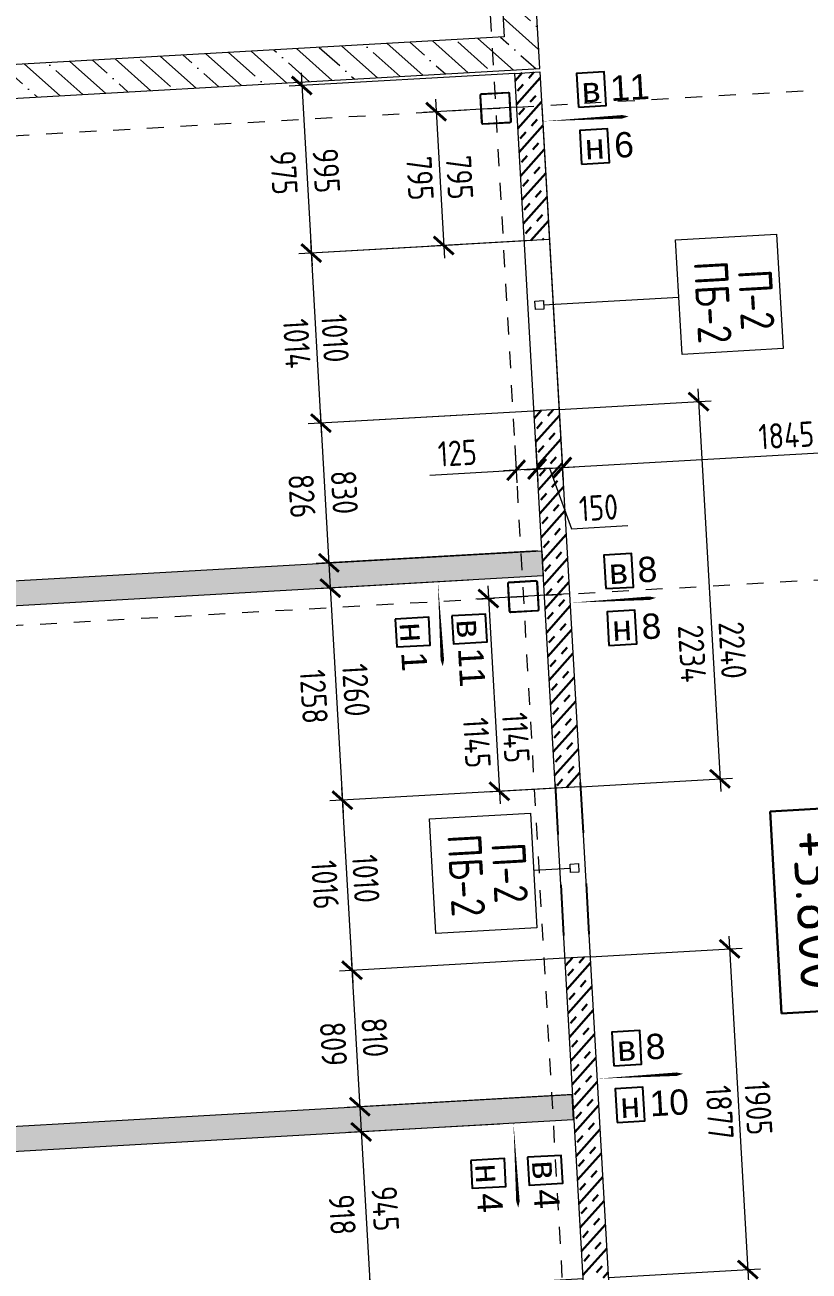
# Model space of a CAD drawing. Header units: metres. Extents: x 93803 to 107732, y 94484 to 125083.
# Drawn here: x 107721.04 to 107725.7, y 110818.87 to 110826.26 of the extents above; entities that cross this region are included whole.
import ezdxf
from ezdxf.enums import TextEntityAlignment as Align

# ---------------------------------------------------------------- set-up
doc = ezdxf.new("R2010")
doc.units = ezdxf.units.M
doc.set_wipeout_variables(frame=1)
doc.header["$PDMODE"] = 35
doc.header["$PDSIZE"] = 1
doc.linetypes.add('_ШПТ__20_т__2_5__Линия сетки', pattern=[25, 20, -2.5, 0, -2.5])
doc.linetypes.add('_ШТР__3__3__Скрыто', pattern=[6, 3, -3])
doc.layers.get('Defpoints').update_dxf_attribs({"color": 253})
for name, color, linetype in [('2023.10.30_В_ОТКЛОНЕНИЯ', 7, 'Continuous'), ('2023.10.30_Н_ОТКЛОНЕНИЯ', 7, 'Continuous'), ('_4-3_ маркировка на кладочных планах АР', 7, 'Continuous')]:
    doc.layers.add(name, color=color, linetype=linetype)
for name, color, linetype, lineweight in [('Высотные отметки', 7, 'Continuous', 9), ('Оси', 250, 'Continuous', 9), ('Основной', 7, 'Continuous', 30), ('Размеры', 250, 'Continuous', 9), ('Стены', 7, 'Continuous', 18), ('Стены штриховка', 7, 'Continuous', 30)]:
    doc.layers.add(name, color=color, linetype=linetype, lineweight=lineweight)
doc.layers.add('Лестницы', color=7, linetype='Continuous', lineweight=9, true_color=0x506c76)
doc.styles.add('AxeAndPointZ', font='arial.ttf')
doc.styles.add('PDF ISOCPEUR', font='isocpeur.ttf')
doc.styles.add('ГОСТ 2.304', font='CS_Gost2304.shx')
doc.styles.add('стиль1', font='isocpeur.ttf')
doc.dimstyles.new('невидим', dxfattribs={"dimscale": 100, "dimtxt": 1.5, "dimasz": 1.5, "dimexe": 0.3, "dimexo": 0, "dimgap": 0.5, "dimtad": 1, "dimdec": 0, "dimtxsty": 'ГОСТ 2.304', "dimblk": 'OBLIQUE', "dimcen": 2.5, "dimdle": 0.5, "dimse1": 1, "dimse2": 1, "dimsd1": 1, "dimsd2": 1, "dimadec": 0, "dimazin": 2, "dimtfac": 0.75, "dimtdec": 0, "dimtofl": 0, "dimtmove": 2, "dimatfit": 3, "dimfxl": 1, "dimtfill": 1, "dimtolj": 1, "dimlwd": 9, "dimlwe": 9, "dimarcsym": 1})
doc.dimstyles.new('СПДС', dxfattribs={"dimscale": 100, "dimtxt": 2, "dimasz": 1.5, "dimexe": 1, "dimexo": 0, "dimgap": 0.5, "dimtad": 1, "dimdec": 0, "dimtxsty": 'ГОСТ 2.304', "dimblk": 'ARCHTICK', "dimcen": 2.5, "dimdle": 1, "dimadec": 0, "dimazin": 2, "dimtfac": 0.75, "dimtdec": 0, "dimtmove": 1, "dimatfit": 3, "dimfxl": 1, "dimtfill": 1, "dimtolj": 1, "dimlwd": 9, "dimlwe": 9, "dimarcsym": 1})

# ---------------------------------------------------------------- blocks, each defined once
blk = doc.blocks.new('_ArchTick')
at = {"color": 0, "linetype": 'ByBlock', "const_width": 0.15}
blk.add_lwpolyline([(-0.5, -0.5), (0.5, 0.5)], dxfattribs=at)
blk = doc.blocks.new('*D4960')
at = {"layer": 'Defpoints', "color": 0, "ltscale": 75, "transparency": 16777216}
for p in [(20201.8, 6182), (20234.8, 6057), (20381, 6057)]:
    blk.add_point(p, dxfattribs=at)
at = {"layer": 'Размеры', "color": 0, "lineweight": 9, "ltscale": 75, "transparency": 16777216}
for p, q in [((20381, 6257), (20381, 5982)), ((20201.8, 6182), (20456, 6182)), ((20234.8, 6057), (20456, 6057)), ((20381, 5544.6), (20381, 6057))]:
    blk.add_line(p, q, dxfattribs=at)
at = {"layer": 'Размеры', "color": 0, "lineweight": 9, "ltscale": 75, "transparency": 16777216, "xscale": 112.5, "yscale": 112.5, "zscale": 112.5}
for p, rotation in [((20381, 6182), 90), ((20381, 6057), 270)]:
    blk.add_blockref('_ArchTick', p, dxfattribs=dict(at, rotation=rotation))
at = {"layer": 'Размеры', "color": 0, "lineweight": 25, "ltscale": 75, "transparency": 16777216, "insert": (20259.6, 5714.5), "char_height": 150, "width": 178.681, "attachment_point": 5, "rotation": 90, "style": 'ГОСТ 2.304'}
blk.add_mtext('\\A1;125', dxfattribs=at)
blk = doc.blocks.new('*D4968')
at = {"layer": 'Defpoints', "color": 0, "ltscale": 75, "transparency": 16777216}
for p in [(19026.5, 6232), (18031.5, 6182), (19026.5, 4916.3)]:
    blk.add_point(p, dxfattribs=at)
at = {"layer": 'Размеры', "color": 0, "lineweight": 9, "ltscale": 75, "transparency": 16777216}
for p, q in [((19026.5, 6232), (19026.5, 4841.3)), ((18031.5, 6182), (18031.5, 4841.3)), ((17956.5, 4916.3), (19101.5, 4916.3))]:
    blk.add_line(p, q, dxfattribs=at)
at = {"layer": 'Размеры', "color": 0, "lineweight": 9, "ltscale": 75, "transparency": 16777216, "xscale": 112.5, "yscale": 112.5, "zscale": 112.5, "rotation": 180}
blk.add_blockref('_ArchTick', (18031.5, 4916.3), dxfattribs=at)
at = {"layer": 'Размеры', "color": 0, "lineweight": 9, "ltscale": 75, "transparency": 16777216, "xscale": 112.5, "yscale": 112.5, "zscale": 112.5}
blk.add_blockref('_ArchTick', (19026.5, 4916.3), dxfattribs=at)
at = {"layer": 'Размеры', "color": 0, "lineweight": 25, "ltscale": 75, "transparency": 16777216, "insert": (18544, 5033.1), "char_height": 150, "width": 186.231, "attachment_point": 5, "style": 'ГОСТ 2.304'}
blk.add_mtext('\\A1;995', dxfattribs=at)
blk = doc.blocks.new('*D4969')
at = {"layer": 'Defpoints', "color": 0, "ltscale": 75, "transparency": 16777216}
for p in [(20036.5, 6212.6), (19026.5, 5791.2), (20036.5, 4916.3)]:
    blk.add_point(p, dxfattribs=at)
at = {"layer": 'Размеры', "color": 0, "lineweight": 9, "ltscale": 75, "transparency": 16777216}
for p, q in [((20036.5, 6212.6), (20036.5, 4841.3)), ((19026.5, 5791.2), (19026.5, 4841.3)), ((18951.5, 4916.3), (20111.5, 4916.3))]:
    blk.add_line(p, q, dxfattribs=at)
at = {"layer": 'Размеры', "color": 0, "lineweight": 9, "ltscale": 75, "transparency": 16777216, "xscale": 112.5, "yscale": 112.5, "zscale": 112.5, "rotation": 180}
blk.add_blockref('_ArchTick', (19026.5, 4916.3), dxfattribs=at)
at = {"layer": 'Размеры', "color": 0, "lineweight": 9, "ltscale": 75, "transparency": 16777216, "xscale": 112.5, "yscale": 112.5, "zscale": 112.5}
blk.add_blockref('_ArchTick', (20036.5, 4916.3), dxfattribs=at)
at = {"layer": 'Размеры', "color": 0, "lineweight": 25, "ltscale": 75, "transparency": 16777216, "insert": (19539, 5028.8), "char_height": 150, "width": 186.231, "attachment_point": 5, "style": 'ГОСТ 2.304'}
blk.add_mtext('\\A1;1010', dxfattribs=at)
blk = doc.blocks.new('*D4970')
at = {"layer": 'Defpoints', "color": 0, "ltscale": 75, "transparency": 16777216}
for p in [(20866.5, 6157.3), (20036.5, 5792.8), (20866.5, 4916.3)]:
    blk.add_point(p, dxfattribs=at)
at = {"layer": 'Размеры', "color": 0, "lineweight": 9, "ltscale": 75, "transparency": 16777216}
for p, q in [((20866.5, 6157.3), (20866.5, 4841.3)), ((20036.5, 5792.8), (20036.5, 4841.3)), ((19961.5, 4916.3), (20941.5, 4916.3))]:
    blk.add_line(p, q, dxfattribs=at)
at = {"layer": 'Размеры', "color": 0, "lineweight": 9, "ltscale": 75, "transparency": 16777216, "xscale": 112.5, "yscale": 112.5, "zscale": 112.5, "rotation": 180}
blk.add_blockref('_ArchTick', (20036.5, 4916.3), dxfattribs=at)
at = {"layer": 'Размеры', "color": 0, "lineweight": 9, "ltscale": 75, "transparency": 16777216, "xscale": 112.5, "yscale": 112.5, "zscale": 112.5}
blk.add_blockref('_ArchTick', (20866.5, 4916.3), dxfattribs=at)
at = {"layer": 'Размеры', "color": 0, "lineweight": 25, "ltscale": 75, "transparency": 16777216, "insert": (20454, 5031.9), "char_height": 150, "width": 186.231, "attachment_point": 5, "style": 'ГОСТ 2.304'}
blk.add_mtext('\\A1;830', dxfattribs=at)
blk = doc.blocks.new('*D4971')
at = {"layer": 'Defpoints', "color": 0, "ltscale": 75, "transparency": 16777216}
for p in [(22276.5, 6182), (21016.5, 5740.3), (22276.5, 4916.3)]:
    blk.add_point(p, dxfattribs=at)
at = {"layer": 'Размеры', "color": 0, "lineweight": 9, "ltscale": 75, "transparency": 16777216}
for p, q in [((22276.5, 6182), (22276.5, 4841.3)), ((21016.5, 5740.3), (21016.5, 4841.3)), ((20941.5, 4916.3), (22351.5, 4916.3))]:
    blk.add_line(p, q, dxfattribs=at)
at = {"layer": 'Размеры', "color": 0, "lineweight": 9, "ltscale": 75, "transparency": 16777216, "xscale": 112.5, "yscale": 112.5, "zscale": 112.5, "rotation": 180}
blk.add_blockref('_ArchTick', (21016.5, 4916.3), dxfattribs=at)
at = {"layer": 'Размеры', "color": 0, "lineweight": 9, "ltscale": 75, "transparency": 16777216, "xscale": 112.5, "yscale": 112.5, "zscale": 112.5}
blk.add_blockref('_ArchTick', (22276.5, 4916.3), dxfattribs=at)
at = {"layer": 'Размеры', "color": 0, "lineweight": 25, "ltscale": 75, "transparency": 16777216, "insert": (21629, 5034.6), "char_height": 150, "width": 186.231, "attachment_point": 5, "style": 'ГОСТ 2.304'}
blk.add_mtext('\\A1;1260', dxfattribs=at)
blk = doc.blocks.new('*D4972')
at = {"layer": 'Defpoints', "color": 0, "ltscale": 75, "transparency": 16777216}
for p in [(22276.5, 6182), (23286.5, 6182), (23286.5, 4916.3)]:
    blk.add_point(p, dxfattribs=at)
at = {"layer": 'Размеры', "color": 0, "lineweight": 9, "ltscale": 75, "transparency": 16777216}
for p, q in [((22276.5, 6182), (22276.5, 4841.3)), ((23286.5, 6182), (23286.5, 4841.3)), ((22201.5, 4916.3), (23361.5, 4916.3))]:
    blk.add_line(p, q, dxfattribs=at)
at = {"layer": 'Размеры', "color": 0, "lineweight": 9, "ltscale": 75, "transparency": 16777216, "xscale": 112.5, "yscale": 112.5, "zscale": 112.5, "rotation": 180}
blk.add_blockref('_ArchTick', (22276.5, 4916.3), dxfattribs=at)
at = {"layer": 'Размеры', "color": 0, "lineweight": 9, "ltscale": 75, "transparency": 16777216, "xscale": 112.5, "yscale": 112.5, "zscale": 112.5}
blk.add_blockref('_ArchTick', (23286.5, 4916.3), dxfattribs=at)
at = {"layer": 'Размеры', "color": 0, "lineweight": 25, "ltscale": 75, "transparency": 16777216, "insert": (22749, 5028.8), "char_height": 150, "width": 186.231, "attachment_point": 5, "style": 'ГОСТ 2.304'}
blk.add_mtext('\\A1;1010', dxfattribs=at)
blk = doc.blocks.new('*D4973')
at = {"layer": 'Defpoints', "color": 0, "ltscale": 75, "transparency": 16777216}
for p in [(25191.5, 6182), (24246.5, 5740.3), (25191.5, 4916.3)]:
    blk.add_point(p, dxfattribs=at)
at = {"layer": 'Размеры', "color": 0, "lineweight": 9, "ltscale": 75, "transparency": 16777216}
for p, q in [((25191.5, 6182), (25191.5, 4841.3)), ((24246.5, 5740.3), (24246.5, 4841.3)), ((24171.5, 4916.3), (25266.5, 4916.3))]:
    blk.add_line(p, q, dxfattribs=at)
at = {"layer": 'Размеры', "color": 0, "lineweight": 9, "ltscale": 75, "transparency": 16777216, "xscale": 112.5, "yscale": 112.5, "zscale": 112.5, "rotation": 180}
blk.add_blockref('_ArchTick', (24246.5, 4916.3), dxfattribs=at)
at = {"layer": 'Размеры', "color": 0, "lineweight": 9, "ltscale": 75, "transparency": 16777216, "xscale": 112.5, "yscale": 112.5, "zscale": 112.5}
blk.add_blockref('_ArchTick', (25191.5, 4916.3), dxfattribs=at)
at = {"layer": 'Размеры', "color": 0, "lineweight": 25, "ltscale": 75, "transparency": 16777216, "insert": (24709, 5033.1), "char_height": 150, "width": 186.231, "attachment_point": 5, "style": 'ГОСТ 2.304'}
blk.add_mtext('\\A1;945', dxfattribs=at)
blk = doc.blocks.new('*D4974')
at = {"layer": 'Defpoints', "color": 0, "ltscale": 75, "transparency": 16777216}
for p in [(25191.5, 6182), (26201.5, 6182), (26201.5, 4916.3)]:
    blk.add_point(p, dxfattribs=at)
at = {"layer": 'Размеры', "color": 0, "lineweight": 9, "ltscale": 75, "transparency": 16777216}
for p, q in [((25191.5, 6182), (25191.5, 4841.3)), ((26201.5, 6182), (26201.5, 4841.3)), ((25116.5, 4916.3), (26276.5, 4916.3))]:
    blk.add_line(p, q, dxfattribs=at)
at = {"layer": 'Размеры', "color": 0, "lineweight": 9, "ltscale": 75, "transparency": 16777216, "xscale": 112.5, "yscale": 112.5, "zscale": 112.5, "rotation": 180}
blk.add_blockref('_ArchTick', (25191.5, 4916.3), dxfattribs=at)
at = {"layer": 'Размеры', "color": 0, "lineweight": 9, "ltscale": 75, "transparency": 16777216, "xscale": 112.5, "yscale": 112.5, "zscale": 112.5}
blk.add_blockref('_ArchTick', (26201.5, 4916.3), dxfattribs=at)
at = {"layer": 'Размеры', "color": 0, "lineweight": 25, "ltscale": 75, "transparency": 16777216, "insert": (25659, 5022.6), "char_height": 150, "width": 186.231, "attachment_point": 5, "style": 'ГОСТ 2.304'}
blk.add_mtext('\\A1;1010', dxfattribs=at)
blk = doc.blocks.new('*D4985')
at = {"layer": 'Defpoints', "color": 0, "ltscale": 75, "transparency": 16777216}
for p in [(20381, 6331), (20381, 6331), (20381, 6181)]:
    blk.add_point(p, dxfattribs=at)
at = {"layer": 'Размеры', "color": 0, "lineweight": 9, "ltscale": 75, "transparency": 16777216}
for p, q in [((20746.6, 6365.7), (20746.6, 6699.4)), ((20381, 6106), (20381, 6406)), ((20381, 6256), (20746.6, 6365.7)), ((20381, 6331), (20456, 6331)), ((20381, 6181), (20456, 6181))]:
    blk.add_line(p, q, dxfattribs=at)
at = {"layer": 'Размеры', "color": 0, "lineweight": 9, "ltscale": 75, "transparency": 16777216, "xscale": 112.5, "yscale": 112.5, "zscale": 112.5}
for p, rotation in [((20381, 6331), 90), ((20381, 6181), 270)]:
    blk.add_blockref('_ArchTick', p, dxfattribs=dict(at, rotation=rotation))
at = {"layer": 'Размеры', "color": 0, "lineweight": 25, "ltscale": 75, "transparency": 16777216, "insert": (20631, 6532.5), "char_height": 150, "attachment_point": 5, "rotation": 90, "style": 'ГОСТ 2.304'}
blk.add_mtext('\\A1;150', dxfattribs=at)
blk = doc.blocks.new('*D4952')
at = {"layer": 'Defpoints', "color": 0, "ltscale": 100, "transparency": 16777216}
for p in [(22276, 6303.1, 1330.8), (23292, 6268.3, 1440.2), (22276, 4656.5)]:
    blk.add_point(p, dxfattribs=at)
at = {"color": 0, "ltscale": 100, "transparency": 16777216, "insert": (22771.2, 4785.3), "char_height": 150, "attachment_point": 5, "style": 'ГОСТ 2.304', "bg_fill": 3, "box_fill_scale": 1.1, "bg_fill_color": 256, "bg_fill_true_color": 13158600, "bg_fill_transparency": 0}
blk.add_mtext('\\A1;1016', dxfattribs=at)
blk = doc.blocks.new('_Oblique')
at = {"color": 0, "linetype": 'ByBlock', "lineweight": -2}
blk.add_line((-0.5, -0.5), (0.5, 0.5), dxfattribs=at)
blk = doc.blocks.new('*D4953')
at = {"layer": 'Defpoints', "color": 0, "ltscale": 100, "transparency": 16777216}
for p in [(22276, 6303.1, 1330.8), (21017.9, 5493.6, -65.8), (22276, 4660.9)]:
    blk.add_point(p, dxfattribs=at)
at = {"color": 0, "ltscale": 100, "transparency": 16777216, "insert": (21653.5, 4782.1), "char_height": 150, "attachment_point": 5, "style": 'ГОСТ 2.304', "bg_fill": 3, "box_fill_scale": 1.1, "bg_fill_color": 256, "bg_fill_true_color": 13158600, "bg_fill_transparency": 0}
blk.add_mtext('\\A1;1258', dxfattribs=at)
blk = doc.blocks.new('*D4954')
at = {"layer": 'Defpoints', "color": 0, "ltscale": 100, "transparency": 16777216}
for p in [(18052.2, 6347.3, -115.9), (19027.4, 6312.4, 1260.5), (19027.4, 4664.3)]:
    blk.add_point(p, dxfattribs=at)
at = {"color": 0, "ltscale": 100, "transparency": 16777216, "insert": (18541.6, 4781.2), "char_height": 150, "attachment_point": 5, "style": 'ГОСТ 2.304', "bg_fill": 3, "box_fill_scale": 1.1, "bg_fill_color": 256, "bg_fill_true_color": 13158600, "bg_fill_transparency": 0}
blk.add_mtext('\\A1;975', dxfattribs=at)
blk = doc.blocks.new('*D4955')
at = {"layer": 'Defpoints', "color": 0, "ltscale": 100, "transparency": 16777216}
for p in [(19027.4, 6312.4, 1260.5), (20041.8, 6350.3, 1177.3), (20041.8, 4683.6)]:
    blk.add_point(p, dxfattribs=at)
at = {"color": 0, "ltscale": 100, "transparency": 16777216, "insert": (19557.1, 4800.2), "char_height": 150, "attachment_point": 5, "style": 'ГОСТ 2.304', "bg_fill": 3, "box_fill_scale": 1.1, "bg_fill_color": 256, "bg_fill_true_color": 13158600, "bg_fill_transparency": 0}
blk.add_mtext('\\A1;1014', dxfattribs=at)
blk = doc.blocks.new('*U1215')
at = {"lineweight": 9}
for points in [[(-80, -90), (80, -90, 0.414214), (90, -80), (90, 80, 0.414214), (80, 90), (-80, 90, 0.414214), (-90, 80), (-90, -80, 0.414214)], [(-80, -85), (80, -85, 0.414214), (85, -80), (85, 80, 0.414214), (80, 85), (-80, 85, 0.414214), (-85, 80), (-85, -80, 0.414214)]]:
    blk.add_lwpolyline(points, format="xyb", close=True, dxfattribs=at)
blk = doc.blocks.new('ОТМ')
at = {"color": 7, "transparency": 16777216}
blk.add_wipeout([(-597.7, 240.6), (602.3, 240.6), (602.3, -259.4), (-597.7, -259.4)], dxfattribs=at)
at = {"layer": 'Высотные отметки', "lineweight": 30, "transparency": 16777216}
for p, q in [((-597.7, -259.4), (-597.7, 240.6)), ((-597.7, 240.6), (602.3, 240.6)), ((602.3, 240.6), (602.3, -259.4)), ((602.3, -259.4), (-597.7, -259.4))]:
    blk.add_line(p, q, dxfattribs=at)
at = {"layer": 'Высотные отметки', "transparency": 16777216, "style": 'PDF ISOCPEUR', "flags": 8}
blk.add_attdef('ОТМ', text='', height=250, dxfattribs=at).set_placement((2.3, -9.4), align=Align.MIDDLE_CENTER)
blk = doc.blocks.new('*D4911')
at = {"layer": 'Defpoints', "color": 0, "ltscale": 75, "transparency": 16777216}
for p in [(22276.5, 7161), (20036.5, 6332), (22276.5, 6332)]:
    blk.add_point(p, dxfattribs=at)
at = {"layer": 'Размеры', "color": 0, "lineweight": 9, "ltscale": 75, "transparency": 16777216}
for p, q in [((20036.5, 6332), (20036.5, 7236)), ((22276.5, 6332), (22276.5, 7236)), ((19961.5, 7161), (22351.5, 7161))]:
    blk.add_line(p, q, dxfattribs=at)
at = {"layer": 'Размеры', "color": 0, "lineweight": 9, "ltscale": 75, "transparency": 16777216, "xscale": 112.5, "yscale": 112.5, "zscale": 112.5, "rotation": 180}
blk.add_blockref('_ArchTick', (20036.5, 7161), dxfattribs=at)
at = {"layer": 'Размеры', "color": 0, "lineweight": 9, "ltscale": 75, "transparency": 16777216, "xscale": 112.5, "yscale": 112.5, "zscale": 112.5}
blk.add_blockref('_ArchTick', (22276.5, 7161), dxfattribs=at)
at = {"layer": 'Размеры', "color": 0, "lineweight": 25, "ltscale": 75, "transparency": 16777216, "insert": (21519.3, 7279.3), "char_height": 150, "attachment_point": 5, "style": 'ГОСТ 2.304'}
blk.add_mtext('\\A1;2240', dxfattribs=at)
blk = doc.blocks.new('*D4912')
at = {"layer": 'Defpoints', "color": 0, "ltscale": 75, "transparency": 16777216}
for p in [(21131.5, 6332), (22276.5, 6332), (22276.5, 5849.5)]:
    blk.add_point(p, dxfattribs=at)
at = {"layer": 'Размеры', "color": 0, "lineweight": 9, "ltscale": 75, "transparency": 16777216}
for p, q in [((21131.5, 6332), (21131.5, 5774.5)), ((22276.5, 6332), (22276.5, 5774.5)), ((21056.5, 5849.5), (22351.5, 5849.5))]:
    blk.add_line(p, q, dxfattribs=at)
at = {"layer": 'Размеры', "color": 0, "lineweight": 9, "ltscale": 75, "transparency": 16777216, "xscale": 112.5, "yscale": 112.5, "zscale": 112.5, "rotation": 180}
blk.add_blockref('_ArchTick', (21131.5, 5849.5), dxfattribs=at)
at = {"layer": 'Размеры', "color": 0, "lineweight": 9, "ltscale": 75, "transparency": 16777216, "xscale": 112.5, "yscale": 112.5, "zscale": 112.5}
blk.add_blockref('_ArchTick', (22276.5, 5849.5), dxfattribs=at)
at = {"layer": 'Размеры', "color": 0, "lineweight": 25, "ltscale": 75, "transparency": 16777216, "insert": (21964.5, 5965.1), "char_height": 150, "attachment_point": 5, "style": 'ГОСТ 2.304'}
blk.add_mtext('\\A1;1145', dxfattribs=at)
blk = doc.blocks.new('*D4913')
at = {"layer": 'Defpoints', "color": 0, "ltscale": 75, "transparency": 16777216}
for p in [(18231.5, 6182), (19026.5, 6182), (19026.5, 5703.3)]:
    blk.add_point(p, dxfattribs=at)
at = {"layer": 'Размеры', "color": 0, "lineweight": 9, "ltscale": 75, "transparency": 16777216}
for p, q in [((18231.5, 6182), (18231.5, 5628.3)), ((19026.5, 6182), (19026.5, 5628.3)), ((18156.5, 5703.3), (19101.5, 5703.3))]:
    blk.add_line(p, q, dxfattribs=at)
at = {"layer": 'Размеры', "color": 0, "lineweight": 9, "ltscale": 75, "transparency": 16777216, "xscale": 112.5, "yscale": 112.5, "zscale": 112.5, "rotation": 180}
blk.add_blockref('_ArchTick', (18231.5, 5703.3), dxfattribs=at)
at = {"layer": 'Размеры', "color": 0, "lineweight": 9, "ltscale": 75, "transparency": 16777216, "xscale": 112.5, "yscale": 112.5, "zscale": 112.5}
blk.add_blockref('_ArchTick', (19026.5, 5703.3), dxfattribs=at)
at = {"layer": 'Размеры', "color": 0, "lineweight": 25, "ltscale": 75, "transparency": 16777216, "insert": (18629, 5820.1), "char_height": 150, "attachment_point": 5, "style": 'ГОСТ 2.304'}
blk.add_mtext('\\A1;795', dxfattribs=at)
blk = doc.blocks.new('*D4536')
at = {"layer": 'Defpoints', "color": 0, "ltscale": 75, "transparency": 16777216}
for p in [(25191.5, 7161), (23286.5, 6332), (25191.5, 6332)]:
    blk.add_point(p, dxfattribs=at)
at = {"layer": 'Размеры', "color": 0, "lineweight": 9, "ltscale": 75, "transparency": 16777216}
for p, q in [((23286.5, 6332), (23286.5, 7236)), ((25191.5, 6332), (25191.5, 7236)), ((23211.5, 7161), (25266.5, 7161))]:
    blk.add_line(p, q, dxfattribs=at)
at = {"layer": 'Размеры', "color": 0, "lineweight": 9, "ltscale": 75, "transparency": 16777216, "xscale": 112.5, "yscale": 112.5, "zscale": 112.5, "rotation": 180}
blk.add_blockref('_ArchTick', (23286.5, 7161), dxfattribs=at)
at = {"layer": 'Размеры', "color": 0, "lineweight": 9, "ltscale": 75, "transparency": 16777216, "xscale": 112.5, "yscale": 112.5, "zscale": 112.5}
blk.add_blockref('_ArchTick', (25191.5, 7161), dxfattribs=at)
at = {"layer": 'Размеры', "color": 0, "lineweight": 25, "ltscale": 75, "transparency": 16777216, "insert": (24239, 7277.8), "char_height": 150, "attachment_point": 5, "style": 'ГОСТ 2.304'}
blk.add_mtext('\\A1;1905', dxfattribs=at)
blk = doc.blocks.new('*D4918')
at = {"layer": 'Defpoints', "color": 0, "ltscale": 75, "transparency": 16777216}
for p in [(23286.5, 6182), (24096.5, 6182), (24096.5, 4916.3)]:
    blk.add_point(p, dxfattribs=at)
at = {"layer": 'Размеры', "color": 0, "lineweight": 9, "ltscale": 75, "transparency": 16777216}
for p, q in [((23286.5, 6182), (23286.5, 4841.3)), ((24096.5, 6182), (24096.5, 4841.3)), ((23211.5, 4916.3), (24171.5, 4916.3))]:
    blk.add_line(p, q, dxfattribs=at)
at = {"layer": 'Размеры', "color": 0, "lineweight": 9, "ltscale": 75, "transparency": 16777216, "xscale": 112.5, "yscale": 112.5, "zscale": 112.5, "rotation": 180}
blk.add_blockref('_ArchTick', (23286.5, 4916.3), dxfattribs=at)
at = {"layer": 'Размеры', "color": 0, "lineweight": 9, "ltscale": 75, "transparency": 16777216, "xscale": 112.5, "yscale": 112.5, "zscale": 112.5}
blk.add_blockref('_ArchTick', (24096.5, 4916.3), dxfattribs=at)
at = {"layer": 'Размеры', "color": 0, "lineweight": 25, "ltscale": 75, "transparency": 16777216, "insert": (23691.5, 5028.8), "char_height": 150, "attachment_point": 5, "style": 'ГОСТ 2.304'}
blk.add_mtext('\\A1;810', dxfattribs=at)
blk = doc.blocks.new('*D4540')
at = {"layer": 'Defpoints', "color": 0, "ltscale": 75, "transparency": 16777216}
for p in [(18231.5, 8177), (20381, 8177), (18231.5, 6332)]:
    blk.add_point(p, dxfattribs=at)
at = {"layer": 'Размеры', "color": 0, "lineweight": 9, "ltscale": 75, "transparency": 16777216}
for p, q in [((20381, 6257), (20381, 8252)), ((18231.5, 8177), (20456, 8177)), ((18231.5, 6332), (20456, 6332))]:
    blk.add_line(p, q, dxfattribs=at)
at = {"layer": 'Размеры', "color": 0, "lineweight": 9, "ltscale": 75, "transparency": 16777216, "xscale": 112.5, "yscale": 112.5, "zscale": 112.5}
for p, rotation in [((20381, 8177), 90), ((20381, 6332), 270)]:
    blk.add_blockref('_ArchTick', p, dxfattribs=dict(at, rotation=rotation))
at = {"layer": 'Размеры', "color": 0, "lineweight": 25, "ltscale": 75, "transparency": 16777216, "insert": (20265.4, 7669.3), "char_height": 150, "attachment_point": 5, "rotation": 90, "style": 'ГОСТ 2.304'}
blk.add_mtext('\\A1;1845', dxfattribs=at)
blk = doc.blocks.new('*D4935')
at = {"layer": 'Defpoints', "color": 0, "transparency": 16777216}
for p in [(25169.1, 6290.4, 1220.9), (24251.1, 5712.2, 3946), (24251.1, 4661)]:
    blk.add_point(p, dxfattribs=at)
at = {"color": 0, "transparency": 16777216, "insert": (24730.3, 4776.4), "char_height": 150, "attachment_point": 5, "style": 'ГОСТ 2.304', "bg_fill": 3, "box_fill_scale": 1.1, "bg_fill_color": 256, "bg_fill_true_color": 13158600, "bg_fill_transparency": 0}
blk.add_mtext('\\A1;918', dxfattribs=at)
blk = doc.blocks.new('*D3669')
at = {"layer": 'Defpoints', "color": 0, "transparency": 16777216}
for p in [(23292.3, 6268, 5416), (24101.1, 5712.2, 3946), (23292.3, 4656.8)]:
    blk.add_point(p, dxfattribs=at)
at = {"color": 0, "transparency": 16777216, "insert": (23716.6, 4781.4), "char_height": 150, "attachment_point": 5, "style": 'ГОСТ 2.304', "bg_fill": 3, "box_fill_scale": 1.1, "bg_fill_color": 256, "bg_fill_true_color": 13158600, "bg_fill_transparency": 0}
blk.add_mtext('\\A1;809', dxfattribs=at)
blk = doc.blocks.new('*D4936')
at = {"layer": 'Defpoints', "color": 0, "transparency": 16777216}
for p in [(22276, 6303.1, 1330.8), (21131.5, 5907.6), (21131.5, 5429.7)]:
    blk.add_point(p, dxfattribs=at)
at = {"color": 0, "transparency": 16777216, "insert": (21981.6, 5732.5), "char_height": 150, "attachment_point": 5, "style": 'ГОСТ 2.304', "bg_fill": 3, "box_fill_scale": 1.1, "bg_fill_color": 256, "bg_fill_true_color": 13158600, "bg_fill_transparency": 0}
blk.add_mtext('\\A1;1145', dxfattribs=at)
blk = doc.blocks.new('*D3668')
at = {"layer": 'Defpoints', "color": 0, "transparency": 16777216}
for p in [(20041.8, 6350.6, 5153), (20867.9, 5493.6, -65.8), (20041.8, 4644.9)]:
    blk.add_point(p, dxfattribs=at)
at = {"color": 0, "transparency": 16777216, "insert": (20462.5, 4779.3), "char_height": 150, "attachment_point": 5, "style": 'ГОСТ 2.304', "bg_fill": 3, "box_fill_scale": 1.1, "bg_fill_color": 256, "bg_fill_true_color": 13158600, "bg_fill_transparency": 0}
blk.add_mtext('\\A1;826', dxfattribs=at)
blk = doc.blocks.new('*D4938')
at = {"layer": 'Defpoints', "color": 0, "transparency": 16777216}
for p in [(25169.1, 6490.4), (25169.1, 6290.4, 1220.9), (23292.3, 6268, 5416)]:
    blk.add_point(p, dxfattribs=at)
at = {"color": 0, "transparency": 16777216, "insert": (24251.7, 7046.9), "char_height": 150, "attachment_point": 5, "style": 'ГОСТ 2.304', "bg_fill": 3, "box_fill_scale": 1.1, "bg_fill_color": 256, "bg_fill_true_color": 13158600, "bg_fill_transparency": 0}
blk.add_mtext('\\A1;1877', dxfattribs=at)
blk = doc.blocks.new('*D3678')
at = {"layer": 'Defpoints', "color": 0, "transparency": 16777216}
for p in [(22275.7, 6478), (20041.8, 6350.3, 1177.3), (22275.7, 6302.7, 5307)]:
    blk.add_point(p, dxfattribs=at)
at = {"color": 0, "transparency": 16777216, "insert": (21526.1, 7037.9), "char_height": 150, "attachment_point": 5, "style": 'ГОСТ 2.304', "bg_fill": 3, "box_fill_scale": 1.1, "bg_fill_color": 256, "bg_fill_true_color": 13158600, "bg_fill_transparency": 0}
blk.add_mtext('\\A1;2234', dxfattribs=at)
blk = doc.blocks.new('*D3667')
at = {"layer": 'Defpoints', "color": 0, "transparency": 16777216}
for p in [(19027, 6312.1, 5237), (18231.5, 5905.1), (18231.5, 5441.7)]:
    blk.add_point(p, dxfattribs=at)
at = {"color": 0, "transparency": 16777216, "insert": (18620.6, 5585.7), "char_height": 150, "attachment_point": 5, "style": 'ГОСТ 2.304', "bg_fill": 3, "box_fill_scale": 1.1, "bg_fill_color": 256, "bg_fill_true_color": 13158600, "bg_fill_transparency": 0}
blk.add_mtext('\\A1;795', dxfattribs=at)
blk = doc.blocks.new('34433')
at = {"layer": 'Стены штриховка', "lineweight": 9}
h = blk.add_hatch(dxfattribs=at)
h.set_pattern_fill('ANSI35', color=256, scale=30)
h.set_pattern_definition([(45, (-90163.45, 379.79), (-134.70384, 134.70384), []), (45, (-90028.75, 379.79), (-134.70384, 134.70384), [238.125, -47.625, 0, -47.625])])
h.paths.add_polyline_path([(15836.5, 6332), (15131.5, 6332), (15131.5, 6057), (15171.5, 6057), (15171.5, 6132), (15836.5, 6132)])
h.paths.add_polyline_path([(15131.5, 6332), (14971.5, 6332), (14971.5, 6057), (15131.5, 6057)])
h.paths.add_polyline_path([(15171.5, 6057), (15131.5, 6057), (15131.5, -68), (15891.5, -68), (15891.5, 132), (15171.5, 132)])
h.paths.add_polyline_path([(15131.5, 6057), (14971.5, 6057), (14971.5, 57), (14971.5, -68), (15131.5, -68)])
h.paths.add_polyline_path([(18011.5, 6332), (17146.5, 6332), (17146.5, 6132), (17811.5, 6132), (17811.5, 6057), (18011.5, 6057)])
h.paths.add_polyline_path([(18011.5, 6057), (17811.5, 6057), (17811.5, 2077), (17811.5, 132), (17091.5, 132), (17091.5, -68), (18011.5, -68), (18011.5, 17), (18011.5, 57), (18011.5, 2077)])
at = {"layer": 'Лестницы'}
blk.add_lwpolyline([(18011.5, 2077), (18011.5, 6332), (17146.5, 6332), (17146.5, 6132), (17811.5, 6132), (17811.5, 2077)], dxfattribs=at)
at = {"layer": 'Оси', "linetype": '_ШПТ__20_т__2_5__Линия сетки'}
for p, q in [((18231.5, -815.4), (18231.5, 12717.6)), ((21131.5, -815.2), (21131.5, 12717.6)), ((14075.1, 6057), (46878.1, 6057))]:
    blk.add_line(p, q, dxfattribs=at)
at = {"layer": 'Стены'}
blk.add_lwpolyline([(24096.5, 6176), (24246.5, 6176), (24246.5, -73), (24096.5, -73)], close=True, dxfattribs=at)
at = {"layer": 'Высотные отметки', "lineweight": 13}
ref = blk.add_blockref('ОТМ', (23084.1, 7705.8), dxfattribs=at)
ref.add_attrib('ОТМ', '+3.800', dxfattribs={"height": 250, "style": 'PDF ISOCPEUR'}).set_placement((23086.4, 7696.4), align=Align.MIDDLE_CENTER)
at = {"layer": 'Размеры', "color": 0, "lineweight": 25, "ltscale": 75}
dim = blk.add_linear_dim(base=(20381, 6331), p1=(20381, 6181), p2=(20381, 6331), angle=90, dimstyle='СПДС', override={"dimscale": 75, "dimtfill": 0}, dxfattribs=at)
dim.commit()
dim.dimension.update_dxf_attribs({"geometry": '*D4985', "text_midpoint": (20631, 6403.2)})
for base, p1, p2, picture, middle in [((19026.5, 4916.3), (18031.5, 6182), (19026.5, 6232), '*D4968', (18544, 4916.3)), ((20036.5, 4916.3), (19026.5, 5791.2), (20036.5, 6212.6), '*D4969', (19539, 4916.3)), ((20866.5, 4916.3), (20036.5, 5792.8), (20866.5, 6157.3), '*D4970', (20454, 4916.3)), ((22276.5, 4916.3), (21016.5, 5740.3), (22276.5, 6182), '*D4971', (21629, 4916.3)), ((23286.5, 4916.3), (22276.5, 6182), (23286.5, 6182), '*D4972', (22749, 4916.3)), ((25191.5, 4916.3), (24246.5, 5740.3), (25191.5, 6182), '*D4973', (24709, 4916.3)), ((26201.5, 4916.3), (25191.5, 6182), (26201.5, 6182), '*D4974', (25659, 4910.1))]:
    dim = blk.add_linear_dim(base=base, p1=p1, p2=p2, dimstyle='СПДС', override={"dimscale": 75, "dimtfill": 0}, dxfattribs=at)
    dim.commit()
    dim.dimension.update_dxf_attribs({"geometry": picture, "text_midpoint": middle, "dimtype": 160})
dim = blk.add_linear_dim(base=(20381, 6057), p1=(20201.8, 6182), p2=(20234.8, 6057), angle=90, dimstyle='СПДС', override={"dimscale": 75, "dimtfill": 0}, dxfattribs=at)
dim.commit()
dim.dimension.update_dxf_attribs({"geometry": '*D4960', "text_midpoint": (20384.1, 5714.5), "dimtype": 160})
at = {"ltscale": 100}
for base, p1, p2, picture, middle in [((19027.4, 4664.3), (18052.2, 6347.3, -115.9), (19027.4, 6312.4, 1260.5), '*D4954', (18541.6, 4781.2)), ((22276, 4656.5), (23292, 6268.3, 1440.2), (22276, 6303.1, 1330.8), '*D4952', (22771.2, 4785.3))]:
    dim = blk.add_linear_dim(base=base, p1=p1, p2=p2, dimstyle='невидим', dxfattribs=at)
    dim.commit()
    dim.dimension.update_dxf_attribs({"geometry": picture, "text_midpoint": middle, "dimtype": 160})
at = {"layer": 'Стены штриховка'}
h = blk.add_hatch(dxfattribs=at)
h.set_pattern_fill('ASHLER', color=256, scale=200, angle=270, pattern_type=2)
h.set_pattern_definition([(315, (-84908.45, 379.79), (70.71068, 70.71068), []), (315, (-84837.75, 379.79), (70.71068, 70.71068), [50, -50])])
h.paths.add_polyline_path([(25191.5, 6332), (23286.5, 6332), (23286.5, 6182), (25191.5, 6182)])
at = {"layer": 'Стены'}
blk.add_lwpolyline([(23286.5, 6332), (23286.5, 6182)], dxfattribs=at)
at = {"layer": 'Основной'}
blk.add_blockref('*U1215', (18231.5, 6057), dxfattribs=at)
at = {"ltscale": 100}
for base, p1, p2, picture, middle in [((20041.8, 4683.6), (19027.4, 6312.4, 1260.5), (20041.8, 6350.3, 1177.3), '*D4955', (19557.1, 4800.2)), ((22276, 4660.9), (21017.9, 5493.6, -65.8), (22276, 6303.1, 1330.8), '*D4953', (21653.5, 4782.1))]:
    dim = blk.add_linear_dim(base=base, p1=p1, p2=p2, dimstyle='невидим', dxfattribs=at)
    dim.commit()
    dim.dimension.update_dxf_attribs({"geometry": picture, "text_midpoint": middle, "dimtype": 160})
at = {"layer": 'Размеры', "color": 0, "lineweight": 25, "ltscale": 75}
for base, p1, p2, picture, middle in [((25191.5, 7161), (23286.5, 6332), (25191.5, 6332), '*D4536', (24239, 7277.8)), ((24096.5, 4916.3), (23286.5, 6182), (24096.5, 6182), '*D4918', (23691.5, 5028.8))]:
    dim = blk.add_linear_dim(base=base, p1=p1, p2=p2, dimstyle='СПДС', override={"dimscale": 75, "dimtfill": 0}, dxfattribs=at)
    dim.commit()
    dim.dimension.update_dxf_attribs({"geometry": picture, "text_midpoint": middle})
at = {"layer": 'Стены штриховка'}
h = blk.add_hatch(dxfattribs=at)
h.set_pattern_fill('ASHLER', color=256, scale=200, angle=270, pattern_type=2)
h.set_pattern_definition([(315, (-90163.45, 379.79), (70.71068, 70.71068), []), (315, (-90092.75, 379.79), (70.71068, 70.71068), [50, -50])])
h.paths.add_polyline_path([(19026.5, 6332), (18031.5, 6332), (18031.5, 6182), (19026.5, 6182)])
h = blk.add_hatch(dxfattribs=at)
h.set_pattern_fill('ASHLER', color=256, scale=200, angle=270, pattern_type=2)
h.set_pattern_definition([(315, (-88158.45, 379.79), (70.71068, 70.71068), []), (315, (-88087.75, 379.79), (70.71068, 70.71068), [50, -50])])
h.paths.add_polyline_path([(22276.5, 6332), (20036.5, 6332), (20036.5, 6182), (22276.5, 6182)])
at = {"layer": 'Стены штриховка', "lineweight": 30}
h = blk.add_hatch(dxfattribs=at)
h.set_pattern_fill('ASHLER', color=256, scale=200, angle=270, pattern_type=2)
h.set_pattern_definition([(315, (-90143.53, 379.79), (70.71068, 70.71068), []), (315, (-90072.83, 379.79), (70.71068, 70.71068), [50, -50])])
h.paths.add_polyline_path([(42246.5, 3052), (39546.5, 3052), (39546.5, 2752), (42246.5, 2752)])
h.paths.add_polyline_path([(36226.5, 6182), (36076.5, 6182), (36076.5, -73), (36226.5, -73)])
h.paths.add_polyline_path([(33016.5, 6182), (32866.5, 6182), (32866.5, -60.5), (33016.5, -60.5)])
h.paths.add_polyline_path([(30106.5, 6182), (29956.5, 6182), (29956.5, -73), (30106.5, -73)])
h.paths.add_polyline_path([(27426.5, 6176), (27276.5, 6176), (27276.5, -73), (27426.5, -73)])
h.paths.add_polyline_path([(24246.5, 6176), (24096.5, 6176), (24096.5, -73), (24246.5, -73)])
h.paths.add_polyline_path([(21016.5, 6182), (20866.5, 6182), (20866.5, -60.5), (21016.5, -60.5)])
h.paths.add_polyline_path([(32928.9, 5315.6), (32915.1, 5424.7), (32915.1, 5719.1), (32928.9, 5610)], flags=16)
at = {"layer": 'Стены'}
for points in [[(18031.5, 6332), (39326.5, 6332), (39326.5, 6182), (18031.5, 6182)], [(20866.5, 6182), (21016.5, 6182), (21016.5, -73), (20866.5, -73)]]:
    blk.add_lwpolyline(points, close=True, dxfattribs=at)
for points in [[(19026.5, 6332), (19026.5, 6182)], [(20036.5, 6332), (20036.5, 6182)], [(22276.5, 6332), (22276.5, 6182)]]:
    blk.add_lwpolyline(points, dxfattribs=at)
at = {"layer": 'Основной'}
blk.add_blockref('*U1215', (21131.5, 6057), dxfattribs=at)
at = {"layer": 'Размеры', "color": 0, "lineweight": 25, "ltscale": 75}
dim = blk.add_linear_dim(base=(20381, 8177), p1=(18231.5, 6332), p2=(18231.5, 8177), angle=90, dimstyle='СПДС', override={"dimscale": 75, "dimtfill": 0}, dxfattribs=at)
dim.commit()
dim.dimension.update_dxf_attribs({"geometry": '*D4540', "text_midpoint": (20381, 7669.3), "dimtype": 128})
for base, p1, picture, middle in [((22276.5, 7161), (20036.5, 6332), '*D4911', (21519.3, 7161)), ((22276.5, 5849.5), (21131.5, 6332), '*D4912', (21964.5, 5849.5))]:
    dim = blk.add_linear_dim(base=base, p1=p1, p2=(22276.5, 6332), dimstyle='СПДС', override={"dimscale": 75, "dimtfill": 0}, dxfattribs=at)
    dim.commit()
    dim.dimension.update_dxf_attribs({"geometry": picture, "text_midpoint": middle, "dimtype": 160})
dim = blk.add_linear_dim(base=(19026.5, 5703.3), p1=(18231.5, 6182), p2=(19026.5, 6182), dimstyle='СПДС', override={"dimscale": 75, "dimtfill": 0}, dxfattribs=at)
dim.commit()
dim.dimension.update_dxf_attribs({"geometry": '*D4913', "text_midpoint": (18629, 5820.1)})
for base, p1, p2, picture, middle, dimtype in [((18231.4592, 5441.7023), (19026.9531, 6312.0857, 5237), (18231.4592, 5905.1381), '*D3667', (18620.6206, 5585.7344), 128), ((20041.8, 4644.9), (20867.9, 5493.6, -65.8), (20041.8, 6350.6, 5153), '*D3668', (20462.5, 4779.3), 128), ((21131.4592, 5429.7098), (22276.0001, 6303.1125, 1330.8), (21131.4592, 5907.6262), '*D4936', (21981.6202, 5732.5127), 160), ((24251.1, 4661), (25169.1, 6290.4, 1220.9), (24251.1, 5712.2, 3946), '*D4935', (24730.3, 4776.4), 160), ((23292.3, 4656.8), (24101.1, 5712.2, 3946), (23292.3, 6268, 5416), '*D3669', (23716.6, 4781.4), 128)]:
    dim = blk.add_linear_dim(base=base, p1=p1, p2=p2, dimstyle='невидим')
    dim.commit()
    dim.dimension.update_dxf_attribs({"geometry": picture, "text_midpoint": middle, "dimtype": dimtype})
for base, p1, p2, picture, middle, dimtype in [((22275.7, 6478), (20041.8, 6350.3, 1177.3), (22275.7, 6302.7, 5307), '*D3678', (21526.1, 7037.9), 128), ((25169.1, 6490.4), (23292.3, 6268, 5416), (25169.1, 6290.4, 1220.9), '*D4938', (24251.7, 7046.9), 160)]:
    dim = blk.add_linear_dim(base=base, p1=p1, p2=p2, dimstyle='невидим')
    dim.commit()
    dim.dimension.update_dxf_attribs({"geometry": picture, "text_midpoint": middle, "dimtype": dimtype})

msp = doc.modelspace()

# ---------------------------------------------------------------- block references
at = {"xscale": 0.001, "yscale": 0.001, "zscale": 0.001, "rotation": 273.2530497410625}
msp.add_blockref('34433', (107716.7554, 110843.6261), dxfattribs=at)

# ---------------------------------------------------------------- next in the draw order: linework, layer by layer
at = {"linetype": '_ШТР__3__3__Скрыто', "ltscale": 0.1}
for p, q in [((107724.1901, 110821.7613), (107724.2474, 110820.7529)), ((107724.3399, 110821.7698), (107724.3972, 110820.7614))]:
    msp.add_line(p, q, dxfattribs=at)
at = {"layer": '2023.10.30_В_ОТКЛОНЕНИЯ'}
for points in [[(107724.3287, 110825.774), (107724.4934, 110825.7834), (107724.4821, 110825.983), (107724.3173, 110825.9736), (107724.3287, 110825.774)], [(107724.491, 110822.9191), (107724.6557, 110822.9284), (107724.6443, 110823.1281), (107724.4796, 110823.1187), (107724.491, 110822.9191)], [(107723.5779, 110822.7571), (107723.5872, 110822.5924), (107723.7869, 110822.6037), (107723.7775, 110822.7685), (107723.5779, 110822.7571)], [(107724.5391, 110820.0904), (107724.7039, 110820.0998), (107724.6925, 110820.2994), (107724.5278, 110820.29), (107724.5391, 110820.0904)], [(107724.0265, 110819.5474), (107724.0358, 110819.3827), (107724.2355, 110819.394), (107724.2261, 110819.5587), (107724.0265, 110819.5474)]]:
    msp.add_lwpolyline(points, dxfattribs=at)
for points in [[(107724.117, 110825.6905, 0, 0, 0), (107724.6276, 110825.7195, 0, 0.1091, 0), (107724.4233, 110825.7079, 0.0205, 0.0205, 0), (107724.117, 110825.6905, 0, 0, 0)], [(107723.4943, 110822.9688, 0, 0, 0), (107723.5234, 110822.4582, 0, 0.1091, 0), (107723.5117, 110822.6624, 0.0205, 0.0205, 0), (107723.4943, 110822.9688, 0, 0, 0)], [(107724.2793, 110822.8356, 0, 0, 0), (107724.7898, 110822.8646, 0, 0.1091, 0), (107724.5856, 110822.853, 0.0205, 0.0205, 0), (107724.2793, 110822.8356, 0, 0, 0)], [(107724.4397, 110820.0132, 0, 0, 0), (107724.9502, 110820.0423, 0, 0.1091, 0), (107724.746, 110820.0306, 0.0205, 0.0205, 0), (107724.4397, 110820.0132, 0, 0, 0)], [(107723.9429, 110819.7591, 0, 0, 0), (107723.972, 110819.2485, 0, 0.1091, 0), (107723.9603, 110819.4527, 0.0205, 0.0205, 0), (107723.9429, 110819.7591, 0, 0, 0)]]:
    msp.add_lwpolyline(points, format="xyseb", dxfattribs=at)
at = {"layer": '2023.10.30_Н_ОТКЛОНЕНИЯ'}
for points in [[(107724.117, 110825.6905, 0, 0, 0), (107724.6276, 110825.7195, 0, 0.1091, 0), (107724.4233, 110825.7079, 0.0205, 0.0205, 0), (107724.117, 110825.6905, 0, 0, 0)], [(107723.4943, 110822.9688, 0, 0, 0), (107723.5234, 110822.4582, 0, 0.1091, 0), (107723.5117, 110822.6624, 0.0205, 0.0205, 0), (107723.4943, 110822.9688, 0, 0, 0)], [(107724.2793, 110822.8356, 0, 0, 0), (107724.7898, 110822.8646, 0, 0.1091, 0), (107724.5856, 110822.853, 0.0205, 0.0205, 0), (107724.2793, 110822.8356, 0, 0, 0)], [(107724.4397, 110820.0132, 0, 0, 0), (107724.9502, 110820.0423, 0, 0.1091, 0), (107724.746, 110820.0306, 0.0205, 0.0205, 0), (107724.4397, 110820.0132, 0, 0, 0)], [(107723.9429, 110819.7591, 0, 0, 0), (107723.972, 110819.2485, 0, 0.1091, 0), (107723.9603, 110819.4527, 0.0205, 0.0205, 0), (107723.9429, 110819.7591, 0, 0, 0)]]:
    msp.add_lwpolyline(points, format="xyseb", dxfattribs=at)
for points in [[(107724.3478, 110825.437), (107724.5126, 110825.4464), (107724.5012, 110825.6461), (107724.3365, 110825.6367), (107724.3478, 110825.437)], [(107724.5101, 110822.5821), (107724.6748, 110822.5915), (107724.6635, 110822.7911), (107724.4988, 110822.7818), (107724.5101, 110822.5821)], [(107723.2409, 110822.738), (107723.2503, 110822.5732), (107723.4499, 110822.5846), (107723.4406, 110822.7493), (107723.2409, 110822.738)], [(107724.5583, 110819.7534), (107724.723, 110819.7628), (107724.7117, 110819.9625), (107724.5469, 110819.9531), (107724.5583, 110819.7534)], [(107723.6895, 110819.5282), (107723.6989, 110819.3635), (107723.8985, 110819.3748), (107723.8892, 110819.5396), (107723.6895, 110819.5282)]]:
    msp.add_lwpolyline(points, dxfattribs=at)
at = {"layer": '_4-3_ маркировка на кладочных планах АР', "color": 0, "linetype": 'Continuous', "lineweight": 0}
for p, q in [((107724.0707, 110824.6245), (107724.1207, 110824.6273)), ((107724.0736, 110824.5745), (107724.0707, 110824.6245)), ((107724.1207, 110824.6273), (107724.1235, 110824.5774)), ((107724.1221, 110824.6023), (107724.9247, 110824.648)), ((107724.1235, 110824.5774), (107724.0736, 110824.5745)), ((107724.2794, 110821.2856), (107724.3293, 110821.2884)), ((107724.2822, 110821.2357), (107724.2794, 110821.2856)), ((107724.3293, 110821.2884), (107724.3321, 110821.2385)), ((107724.2808, 110821.2606), (107724.0629, 110821.2483)), ((107724.3321, 110821.2385), (107724.2822, 110821.2357))]:
    msp.add_line(p, q, dxfattribs=at)
for points in [[(107725.5044, 110825.0215), (107725.543, 110824.3425), (107724.944, 110824.3084), (107724.9054, 110824.9875)], [(107724.0436, 110821.5878), (107724.0822, 110820.9087), (107723.4831, 110820.8747), (107723.4446, 110821.5538)]]:
    msp.add_lwpolyline(points, close=True, dxfattribs=at)

# ---------------------------------------------------------------- next in the draw order: texts
at = {"layer": '2023.10.30_В_ОТКЛОНЕНИЯ', "style": 'AxeAndPointZ'}
for s, rotation, p in [('в 11', 3.25305, (107724.3523, 110825.8004)), ('в 8', 3.25305, (107724.5145, 110822.9455)), ('в 11', 273.25305, (107723.6043, 110822.7335)), ('в 8', 3.25305, (107724.5627, 110820.1168)), ('в 4', 273.25305, (107724.0529, 110819.5238))]:
    msp.add_text(s, height=0.15, rotation=rotation, dxfattribs=at).set_placement(p)
at = {"layer": '2023.10.30_Н_ОТКЛОНЕНИЯ', "style": 'AxeAndPointZ'}
for s, rotation, p in [('н 6', 3.25305, (107724.3714, 110825.4634)), ('н 8', 3.25305, (107724.5337, 110822.6085)), ('н 1', 273.25305, (107723.2673, 110822.7144)), ('н 10', 3.25305, (107724.5818, 110819.7798)), ('н 4', 273.25305, (107723.7159, 110819.5047))]:
    msp.add_text(s, height=0.15, rotation=rotation, dxfattribs=at).set_placement(p)
at = {"layer": '_4-3_ маркировка на кладочных планах АР', "color": 0, "lineweight": 5, "char_height": 0.2, "attachment_point": 2, "rotation": 273.25305, "style": 'стиль1'}
for s, insert in [('\\A1;\\pxqc,t0,20;{\\W0.8;ПБ-2 \\H0.66x;\\S^  ;\\S^  ;}', (107725.2333, 110824.5053)), ('\\A1;\\pxqc,t0,20;{\\W0.8;П-2 \\H0.66x;\\S^  ;\\S^  ;}', (107725.491, 110824.52)), ('\\A1;\\pxqc,t0,20;{\\W0.8;ПБ-2 \\H0.66x;\\S^  ;\\S^  ;}', (107723.7704, 110821.1069)), ('\\A1;\\pxqc,t0,20;{\\W0.8;П-2 \\H0.66x;\\S^  ;\\S^  ;}', (107724.0281, 110821.1216))]:
    msp.add_mtext(s, dxfattribs=dict(at, insert=insert))

doc.saveas('drawing.dxf')
